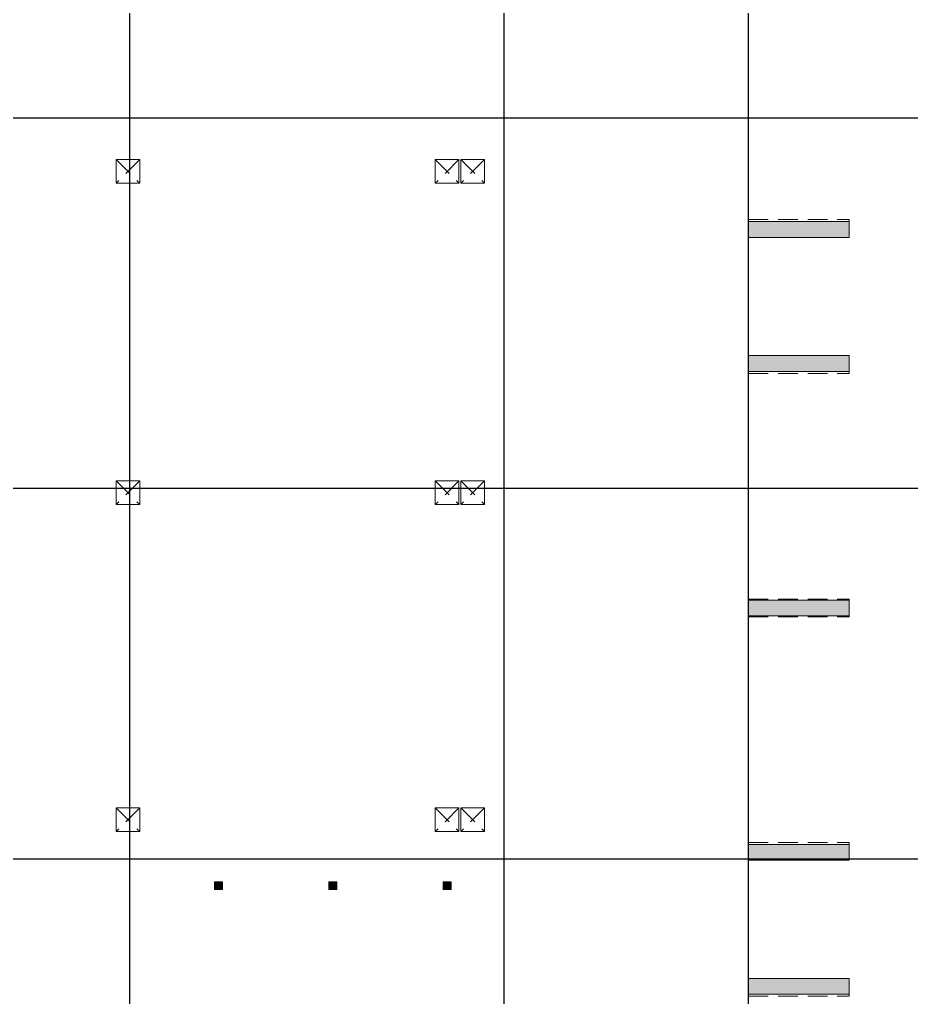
# Model space of a CAD drawing. Header units: millimetres. Extents: x -25197 to 555828, y -17247 to 174153.
# Drawn here: x 451686 to 474318, y 103243 to 128050 of the extents above; entities that cross this region are included whole.
import ezdxf
from ezdxf.enums import TextEntityAlignment as Align

# ---------------------------------------------------------------- set-up
doc = ezdxf.new("R2010")
doc.units = ezdxf.units.MM
doc.header["$LTSCALE"] = 250
doc.linetypes.add('CHG_XX_Cot_Tang 1$0$MB_Luoi truc$0$HTT Hidden 21', pattern=[3, 2, -1])
doc.linetypes.add('CHG_XX_Luoi truc$0$MB_Luoi truc$0$Center101', pattern=[13, 10, -1, 1, -1])
for name, color, linetype in [('CHG_XX_Cot_Tang 1$0$mb_cot tang 1-3$0$Concrete Line', 6, 'Continuous'), ('CHG_XX_Luoi truc$0$Grid', 34, 'Continuous'), ('CHG_XX_Luoi truc$0$Grid Line', 8, 'CHG_XX_Luoi truc$0$MB_Luoi truc$0$Center101')]:
    doc.layers.add(name, color=color, linetype=linetype)
for name, color, linetype, lineweight in [('CHG_XX_Cot_Tang 1$0$NS-DuongBao', 3, 'Continuous', 18), ('CHG_XX_Cot_Tang 1$0$NS-Pier', 150, 'Continuous', 9), ('CHG_XX_Cot_Tang 1$0$NS-Pier @ 1 VP1', 150, 'Continuous', 9), ('CHG_XX_Cot_Tang 1$0$NS-Pier @ 1 VP2', 150, 'Continuous', 9), ('CHG_XX_Cot_Tang 1$0$NS-Pier @ 1 VP3', 150, 'Continuous', 9), ('CHG_XX_Cot_Tang 1$0$NS-Pier @ 1 VPModel', 150, 'Continuous', 9), ('CHG_XX_Cot_Tang 1$0$NS-Pier @ 100', 150, 'Continuous', 9), ('CHG_XX_Cot_Tang 1$0$NS-Pier @ 150', 150, 'Continuous', 9), ('CHG_XX_Cot_Tang 1$0$NS-Pier @ 200', 150, 'Continuous', 9), ('CHG_XX_Cot_Tang 1$0$NS-Pier @ 350', 150, 'Continuous', 9), ('CHG_XX_Cot_Tang 1$0$S_Concrete_Cont_2 Normal', 2, 'Continuous', 13), ('Net cat Tuong', 4, 'Continuous', 9)]:
    doc.layers.add(name, color=color, linetype=linetype, lineweight=lineweight)
doc.styles.add('CHG_XX_Luoi truc$0$MB_Luoi truc$0$Grid A-F$0$VNI-HelveCB', font='VHELVCB_0.TTF')

# ---------------------------------------------------------------- blocks, each defined once
blk = doc.blocks.new('*U2169')
at = {"layer": 'CHG_XX_Luoi truc$0$Grid Line'}
blk.add_line((0, 0), (0, 608), dxfattribs=at)
at = {"layer": 'CHG_XX_Luoi truc$0$Grid', "lineweight": -2, "style": 'CHG_XX_Luoi truc$0$MB_Luoi truc$0$Grid A-F$0$VNI-HelveCB'}
for tag, p in [('GRIDSUB', (0, 617)), ('GRID', (0, -9))]:
    blk.add_attdef(tag, text='', height=5, dxfattribs=at).set_placement(p, align=Align.MIDDLE)
blk = doc.blocks.new('*U2174')
at = {"layer": 'CHG_XX_Luoi truc$0$Grid Line'}
blk.add_line((0, 0), (0, 608), dxfattribs=at)
at = {"layer": 'CHG_XX_Luoi truc$0$Grid', "lineweight": -2, "style": 'CHG_XX_Luoi truc$0$MB_Luoi truc$0$Grid A-F$0$VNI-HelveCB'}
for tag, p in [('GRIDSUB', (0, 617)), ('GRID', (0, -9))]:
    blk.add_attdef(tag, text='', height=5, dxfattribs=at).set_placement(p, align=Align.MIDDLE)
blk = doc.blocks.new('*U2171')
at = {"layer": 'CHG_XX_Luoi truc$0$Grid Line'}
blk.add_line((0, 0), (0, 438), dxfattribs=at)
at = {"layer": 'CHG_XX_Luoi truc$0$Grid', "lineweight": -2, "style": 'CHG_XX_Luoi truc$0$MB_Luoi truc$0$Grid A-F$0$VNI-HelveCB'}
for tag, p in [('GRIDSUB', (0, 447)), ('GRID', (0, -9))]:
    blk.add_attdef(tag, text='', height=5, dxfattribs=at).set_placement(p, align=Align.MIDDLE)
blk = doc.blocks.new('CHG_XX_Luoi truc')
at = {"layer": 'CHG_XX_Luoi truc$0$Grid', "xscale": 300, "yscale": 300, "zscale": 300}
for name, p in [('*U2174', (61150, -12747)), ('*U2169', (70650, -12747)), ('*U2169', (76850, -12747))]:
    blk.add_blockref(name, p, dxfattribs=at)
at = {"layer": 'CHG_XX_Luoi truc$0$Grid', "xscale": 300.0000000000013, "yscale": 300.0000000000013, "zscale": 300.0000000000013, "rotation": 90}
for p in [(110703, 125550), (110703, 116150), (110703, 106750)]:
    blk.add_blockref('*U2171', p, dxfattribs=at)
blk = doc.blocks.new('CHG_XX_Cot_Tang 1$0$HoBoi_C600x600')
at = {"layer": 'CHG_XX_Cot_Tang 1$0$NS-Pier', "linetype": 'CHG_XX_Cot_Tang 1$0$MB_Luoi truc$0$HTT Hidden 21'}
for p, q in [((300, 300), (-300, -300)), ((-300, 300), (300, -300))]:
    blk.add_line(p, q, dxfattribs=at)
at = {"layer": 'CHG_XX_Cot_Tang 1$0$NS-Pier'}
blk.add_lwpolyline([(300, -300), (300, 300), (-300, 300), (-300, -300)], close=True, dxfattribs=at)
blk = doc.blocks.new('*U2323')
at = {"layer": 'CHG_XX_Cot_Tang 1$0$NS-Pier @ 1 VP1'}
h = blk.add_hatch(color=256, dxfattribs=at)
h.dxf.hatch_style = 1
h.paths.add_polyline_path([(400, 0), (0, 0), (0, -2550), (400, -2550)])
at = {"layer": 'CHG_XX_Cot_Tang 1$0$NS-Pier @ 1 VP2'}
h = blk.add_hatch(color=256, dxfattribs=at)
h.dxf.hatch_style = 1
h.paths.add_polyline_path([(400, 0), (0, 0), (0, -2550), (400, -2550)])
at = {"layer": 'CHG_XX_Cot_Tang 1$0$NS-Pier @ 1 VP3'}
h = blk.add_hatch(color=256, dxfattribs=at)
h.dxf.hatch_style = 1
h.paths.add_polyline_path([(400, 0), (0, 0), (0, -2550), (400, -2550)])
at = {"layer": 'CHG_XX_Cot_Tang 1$0$NS-Pier @ 1 VPModel'}
h = blk.add_hatch(color=256, dxfattribs=at)
h.dxf.hatch_style = 1
h.paths.add_polyline_path([(400, 0), (0, 0), (0, -2550), (400, -2550)])
at = {"layer": 'CHG_XX_Cot_Tang 1$0$NS-Pier @ 100'}
h = blk.add_hatch(color=256, dxfattribs=at)
h.dxf.hatch_style = 1
h.paths.add_polyline_path([(400, 0), (0, 0), (0, -2550), (400, -2550)])
at = {"layer": 'CHG_XX_Cot_Tang 1$0$NS-Pier @ 150'}
h = blk.add_hatch(color=256, dxfattribs=at)
h.dxf.hatch_style = 1
h.paths.add_polyline_path([(400, 0), (0, 0), (0, -2550), (400, -2550)])
at = {"layer": 'CHG_XX_Cot_Tang 1$0$NS-Pier @ 200'}
h = blk.add_hatch(color=256, dxfattribs=at)
h.dxf.hatch_style = 1
h.paths.add_polyline_path([(400, 0), (0, 0), (0, -2550), (400, -2550)])
at = {"layer": 'CHG_XX_Cot_Tang 1$0$NS-Pier @ 350'}
h = blk.add_hatch(color=256, dxfattribs=at)
h.dxf.hatch_style = 1
h.paths.add_polyline_path([(400, 0), (0, 0), (0, -2550), (400, -2550)])
blk = doc.blocks.new('CHG_XX_Cot_Tang 1$0$Block A_C450x2250')
at = {"layer": 'CHG_XX_Cot_Tang 1$0$NS-Pier', "color": 9, "linetype": 'CHG_XX_Cot_Tang 1$0$MB_Luoi truc$0$HTT Hidden 21'}
blk.add_lwpolyline([(0, 0), (-50, 0), (-50, -2550), (0, -2550)], dxfattribs=at)
at = {"layer": 'CHG_XX_Cot_Tang 1$0$NS-Pier'}
blk.add_lwpolyline([(400, -2550), (0, -2550), (0, 0), (400, 0)], close=True, dxfattribs=at)
blk.add_blockref('*U2323', (0, 0), dxfattribs=at)
blk = doc.blocks.new('*U2324')
at = {"layer": 'CHG_XX_Cot_Tang 1$0$NS-Pier @ 1 VP1'}
h = blk.add_hatch(color=256, dxfattribs=at)
h.dxf.hatch_style = 1
h.paths.add_polyline_path([(200, 0), (-200, 0), (-200, -2550), (200, -2550)])
at = {"layer": 'CHG_XX_Cot_Tang 1$0$NS-Pier @ 1 VP2'}
h = blk.add_hatch(color=256, dxfattribs=at)
h.dxf.hatch_style = 1
h.paths.add_polyline_path([(200, 0), (-200, 0), (-200, -2550), (200, -2550)])
at = {"layer": 'CHG_XX_Cot_Tang 1$0$NS-Pier @ 1 VP3'}
h = blk.add_hatch(color=256, dxfattribs=at)
h.dxf.hatch_style = 1
h.paths.add_polyline_path([(200, 0), (-200, 0), (-200, -2550), (200, -2550)])
at = {"layer": 'CHG_XX_Cot_Tang 1$0$NS-Pier @ 1 VPModel'}
h = blk.add_hatch(color=256, dxfattribs=at)
h.dxf.hatch_style = 1
h.paths.add_polyline_path([(200, 0), (-200, 0), (-200, -2550), (200, -2550)])
at = {"layer": 'CHG_XX_Cot_Tang 1$0$NS-Pier @ 100'}
h = blk.add_hatch(color=256, dxfattribs=at)
h.dxf.hatch_style = 1
h.paths.add_polyline_path([(200, 0), (-200, 0), (-200, -2550), (200, -2550)])
at = {"layer": 'CHG_XX_Cot_Tang 1$0$NS-Pier @ 150'}
h = blk.add_hatch(color=256, dxfattribs=at)
h.dxf.hatch_style = 1
h.paths.add_polyline_path([(200, 0), (-200, 0), (-200, -2550), (200, -2550)])
at = {"layer": 'CHG_XX_Cot_Tang 1$0$NS-Pier @ 200'}
h = blk.add_hatch(color=256, dxfattribs=at)
h.dxf.hatch_style = 1
h.paths.add_polyline_path([(200, 0), (-200, 0), (-200, -2550), (200, -2550)])
at = {"layer": 'CHG_XX_Cot_Tang 1$0$NS-Pier @ 350'}
h = blk.add_hatch(color=256, dxfattribs=at)
h.dxf.hatch_style = 1
h.paths.add_polyline_path([(200, 0), (-200, 0), (-200, -2550), (200, -2550)])
blk = doc.blocks.new('CHG_XX_Cot_Tang 1$0$400x2250_cen')
at = {"layer": 'CHG_XX_Cot_Tang 1$0$NS-Pier', "color": 9, "linetype": 'CHG_XX_Cot_Tang 1$0$MB_Luoi truc$0$HTT Hidden 21'}
for points in [[(-200, 0), (-225, 0), (-225, -2550), (-200, -2550)], [(200, 0), (225, 0), (225, -2550), (200, -2550)]]:
    blk.add_lwpolyline(points, dxfattribs=at)
at = {"layer": 'CHG_XX_Cot_Tang 1$0$NS-Pier'}
blk.add_lwpolyline([(200, -2550), (-200, -2550), (-200, 0), (200, 0)], close=True, dxfattribs=at)
blk.add_blockref('*U2324', (0, 0), dxfattribs=at)
blk = doc.blocks.new('CHG_XX_Cot_Tang 1$0$cot thong gio')
at = {"layer": 'CHG_XX_Cot_Tang 1$0$S_Concrete_Cont_2 Normal', "color": 3, "ltscale": 0.8}
blk.add_lwpolyline([(-100, -70), (100, -70), (100, 130), (-100, 130)], close=True, dxfattribs=at)
blk.add_solid([(-100, 130), (-100, -70), (100, 130), (100, -70)], dxfattribs=at)
blk = doc.blocks.new('CHG_XX_Cot_Tang 1')
at = {"layer": 'CHG_XX_Cot_Tang 1$0$NS-DuongBao'}
blk.add_lwpolyline([(76850, 107125), (79400, 107125), (79400, 106724.7), (76850, 106724.7)], close=True, dxfattribs=at)
at = {"layer": 'CHG_XX_Cot_Tang 1$0$mb_cot tang 1-3$0$Concrete Line'}
for p in [(61100, 124200), (69200, 124200), (69850, 124200), (61100, 116050), (69200, 116050), (69850, 116050), (61100, 107750), (69200, 107750), (69850, 107750)]:
    blk.add_blockref('CHG_XX_Cot_Tang 1$0$HoBoi_C600x600', p, dxfattribs=at)
at = {"layer": 'CHG_XX_Cot_Tang 1$0$NS-Pier'}
blk.add_blockref('CHG_XX_Luoi truc', (0, 0), dxfattribs=at)
at = {"layer": 'CHG_XX_Cot_Tang 1$0$NS-Pier', "xscale": -1, "rotation": 90}
for p in [(76850, 122925), (76850, 107124.7)]:
    blk.add_blockref('CHG_XX_Cot_Tang 1$0$Block A_C450x2250', p, dxfattribs=at)
at = {"layer": 'CHG_XX_Cot_Tang 1$0$NS-Pier', "rotation": 90.00000000000001}
for p in [(76850, 119125.3), (76850, 103325)]:
    blk.add_blockref('CHG_XX_Cot_Tang 1$0$Block A_C450x2250', p, dxfattribs=at)
at = {"layer": 'CHG_XX_Cot_Tang 1$0$NS-Pier', "color": 8, "linetype": 'CHG_XX_Cot_Tang 1$0$MB_Luoi truc$0$HTT Hidden 21', "rotation": 90}
blk.add_blockref('CHG_XX_Cot_Tang 1$0$400x2250_cen', (76850, 113125), dxfattribs=at)
at = {"layer": 'CHG_XX_Cot_Tang 1$0$S_Concrete_Cont_2 Normal'}
for p in [(63399.9, 106049.3), (66299.9, 106049.3), (69199.9, 106049.3)]:
    blk.add_blockref('CHG_XX_Cot_Tang 1$0$cot thong gio', p, dxfattribs=at)

msp = doc.modelspace()

# ---------------------------------------------------------------- block references
at = {"layer": 'Net cat Tuong'}
for name in ['CHG_XX_Luoi truc', 'CHG_XX_Cot_Tang 1', 'CHG_XX_Cot_Tang 1']:
    msp.add_blockref(name, (393336.05606, 0), dxfattribs=at)

doc.saveas('drawing.dxf')
